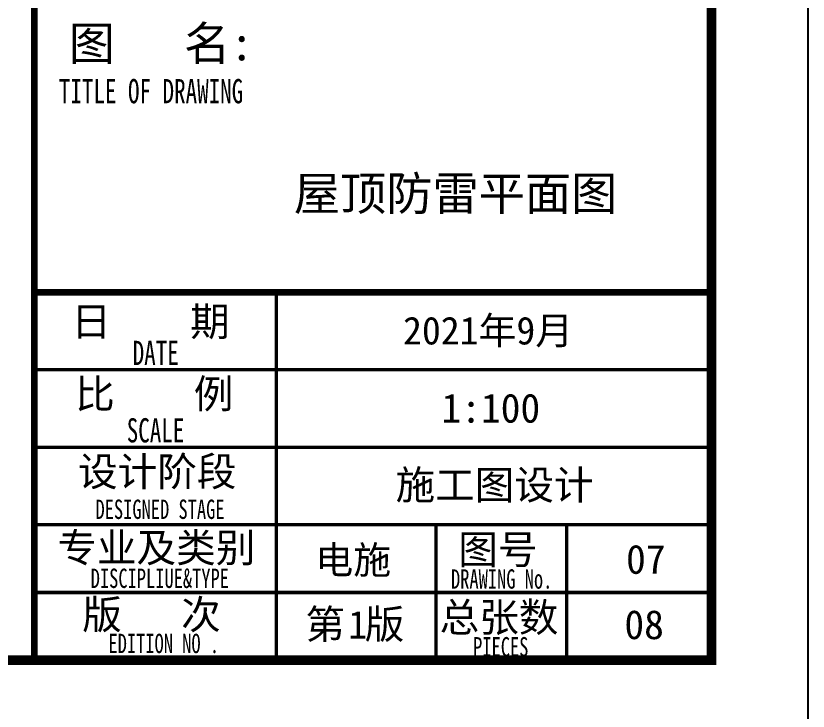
# Model space of a CAD drawing. Extents: x -24105 to 1725648, y 165513 to 982828.
# Drawn here: x 201447 to 209633, y 225388 to 232568 of the extents above; entities that cross this region are included whole.
import ezdxf

# ---------------------------------------------------------------- set-up
doc = ezdxf.new("R2010")
doc.units = 0
doc.header["$LTSCALE"] = 1000
doc.header["$MEASUREMENT"] = 0
for name, color, linetype in [('C-Sheet-图框', 101, 'Continuous'), ('图框', 140, 'Continuous'), ('图签文字', 147, 'Continuous')]:
    doc.layers.add(name, color=color, linetype=linetype)
doc.layers.add('图签', color=147, linetype='Continuous', lineweight=18)
doc.styles.add('宋体', font='', dxfattribs={"height": 50})
doc.styles.add('建筑图签-1', font='simhei.ttf', dxfattribs={"width": 0.7})
doc.styles.get('宋体').set_extended_font_data('SimSun')

# ---------------------------------------------------------------- blocks, each defined once
blk = doc.blocks.new('tq123')
at = {"layer": '图框'}
for points, const_width in [([(-6995.1, 0), (-6995.1, 57400)], 70), ([(-6995.1, 3800.3), (4.9, 3800.3)], 70), ([(-4495.1, 1400.3), (-4495.1, 3800.3)], 35), ([(-6995.1, 3000.3), (4.9, 3000.3)], 35), ([(-6995.1, 2200.3), (4.9, 2200.3)], 35), ([(-6995.1, 1400.3), (4.9, 1400.3)], 35), ([(-6995.1, 1400.3), (-495.1, 1400.3)], 35), ([(-4495.1, 0.3), (-4495.1, 1400.3)], 35), ([(-2845.1, 0.3), (-2845.1, 1400.3)], 35), ([(-2845.1, 0.3), (-2845.1, 1400.3)], 35), ([(-2845.1, 0.3), (-2845.1, 1400.3)], 35), ([(-1495.1, 0), (-1495.1, 1400)], 35), ([(-6995.1, 700.3), (-2845.1, 700.3)], 35), ([(-2845.1, 700), (4.9, 700)], 35)]:
    blk.add_lwpolyline(points, dxfattribs=dict(at, const_width=const_width))
at = {"layer": '图框', "style": '建筑图签-1', "width": 0.7}
for s, height, p in [('TITLE OF DRAWING', 250, (-6741.1, 5752.5)), ('DATE', 250, (-5978.6, 3049.2)), ('SCALE', 250, (-6039.9, 2250)), ('DESIGNED STAGE', 200, (-6362.5, 1459.9)), ('DISCIPLIUE&TYPE', 200, (-6412.2, 747.1)), ('DRAWING No.', 200, (-2690, 739.9)), ('EDITION NO .', 200, (-6228.6, 74.1)), ('PIECES', 200, (-2461.3, 39.9))]:
    blk.add_text(s, height=height, dxfattribs=at).set_placement(p)
at = {"layer": '图签', "color": 2, "style": '宋体'}
for s, height, p in [('2021年9月', 286.68, (-3185.1, 3261.7)), ('1:100', 300, (-2788.7, 2454.1)), ('施工图设计', 300, (-3262.7, 1661.7)), ('电施', 286.68, (-4090.8, 892.8)), ('1', 286.7, (-3751.7, 225.1)), ('08', 300, (-898.5, 219))]:
    blk.add_text(s, height=height, dxfattribs=at).set_placement(p)
at = {"layer": '图签文字', "color": 7, "style": '建筑图签-1'}
for s, height, p in [('图   名:', 350, (-6639.8, 6195.2)), ('日    期', 300, (-6611.2, 3348.8)), ('比    例', 300, (-6572.8, 2601.6)), ('设计阶段', 300, (-6543.2, 1799.7)), ('专业及类别', 300, (-6757.1, 1013.1)), ('图号', 300, (-2614.2, 994.4)), ('版   次 ', 300, (-6499.1, 323)), ('总张数', 300, (-2807.3, 294.4)), ('第 版', 300, (-4194.3, 223.4))]:
    blk.add_text(s, height=height, dxfattribs=at).set_placement(p)

msp = doc.modelspace()

# ---------------------------------------------------------------- linework, layer by layer
at = {"layer": '图框'}
msp.add_lwpolyline([(125532.8, 224912.6), (209632.8, 224912.6), (209632.8, 284312.6), (125532.8, 284312.6)], close=True, dxfattribs=at)
at = {"layer": '图框', "const_width": 100}
msp.add_lwpolyline([(128032.8, 225912.6), (208632.8, 225912.6), (208632.8, 283312.6), (128032.8, 283312.6)], close=True, dxfattribs=at)

# ---------------------------------------------------------------- block references
msp.add_blockref('tq123', (208632.8, 225912.6))

# ---------------------------------------------------------------- texts
at = {"layer": 'C-Sheet-图框', "color": 1, "style": '宋体'}
for s, height, p in [('屋顶防雷平面图', 350, (204319.6, 230559.4)), ('07', 300, (207751.7, 226806.1))]:
    msp.add_text(s, height=height, dxfattribs=at).set_placement(p)

doc.saveas('drawing.dxf')
